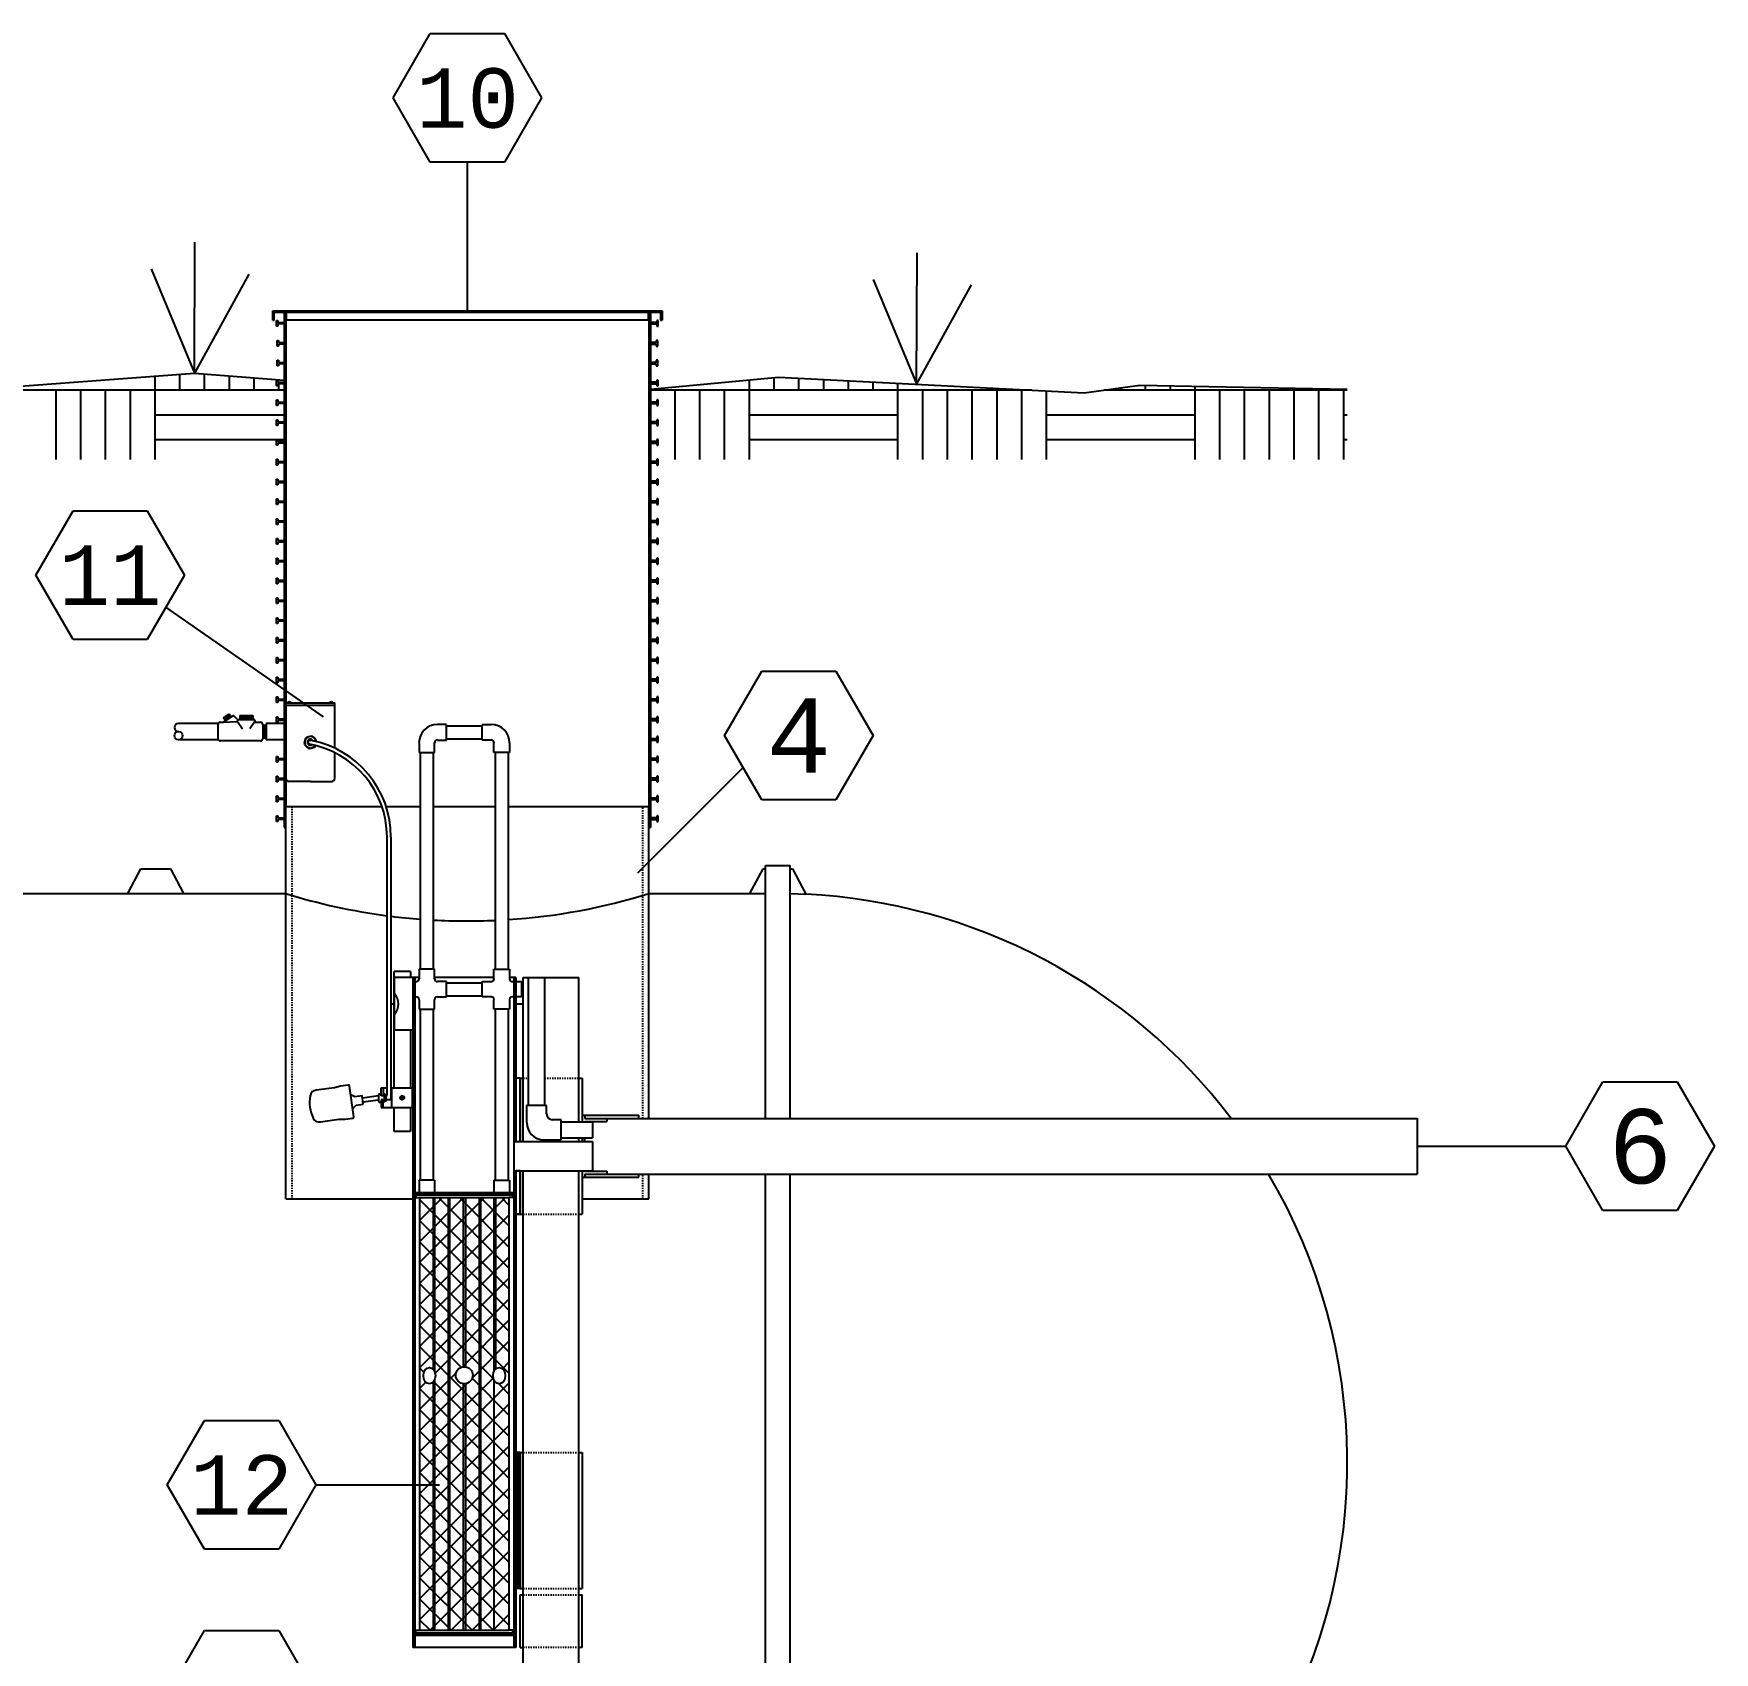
# Model space of a CAD drawing. Extents: x -13 to 356, y -85 to 125.
# Drawn here: x 220.3 to 356, y -6.3 to 124.5 of the extents above; entities that cross this region are included whole.
import ezdxf
from ezdxf.enums import TextEntityAlignment as Align

# ---------------------------------------------------------------- set-up
doc = ezdxf.new("R2010")
doc.units = 0
doc.header["$MEASUREMENT"] = 0
doc.linetypes.add('HIDDEN', pattern=[0.1875, 0.0625, -0.0625, 0.0625])
doc.linetypes.add('SHORT_DASH', pattern=[0.125, 0.03125, -0.0625, 0.03125])
doc.layers.add('2', color=7, linetype='Continuous')
doc.styles.get("Standard").update_dxf_attribs({"font": 'monotxt.shx'})

# ---------------------------------------------------------------- blocks, each defined once
blk = doc.blocks.new('*U31')
at = {"layer": '2', "color": 5, "linetype": 'Continuous'}
blk.add_circle((0, 0), 1, dxfattribs=at)
blk = doc.blocks.new('*U32')
at = {"layer": '2', "color": 5, "linetype": 'Continuous'}
blk.add_circle((0, 0), 1, dxfattribs=at)
blk = doc.blocks.new('*X10')
at = {"layer": '2', "color": 5, "linetype": 'Continuous'}
for p, q in [((-6.58, 27.36), (0.37, 34.31)), ((-6.58, 29.06), (-1.33, 34.31)), ((-6.58, 30.75), (-3.02, 34.31)), ((-6.58, 32.45), (-4.72, 34.31)), ((-6.58, 34.15), (-6.42, 34.31)), ((0.64, 26.93), (-6.58, 34.15)), ((0.64, 28.62), (-5.05, 34.31)), ((0.64, 30.32), (-3.35, 34.31)), ((0.64, 32.02), (-1.65, 34.31)), ((0.64, 33.71), (0.04, 34.31)), ((-6.58, 25.66), (0.64, 32.89)), ((0.64, 25.23), (-6.58, 32.45)), ((-6.58, 23.97), (0.64, 31.19)), ((0.64, 23.53), (-6.58, 30.75)), ((-6.58, 22.27), (0.64, 29.49)), ((0.64, 21.84), (-6.58, 29.06)), ((-6.58, 20.57), (0.64, 27.79)), ((0.64, 20.14), (-6.58, 27.36)), ((-5.33, 20.13), (0.64, 26.1)), ((-0.6, 19.68), (-6.58, 25.66)), ((-3.21, 20.6), (-6.58, 23.97)), ((-3.14, 20.62), (0.64, 24.4)), ((0.64, 15.05), (-6.58, 22.27)), ((-2.31, 19.75), (0.64, 22.7)), ((-6.23, 20.22), (-6.58, 20.57)), ((0.11, 20.48), (0.64, 21.01)), ((-6.58, 17.18), (-3.64, 20.12)), ((-6.58, 13.78), (-0.62, 19.75)), ((-6.58, 18.88), (-6.07, 19.39)), ((-6.58, 12.09), (0.64, 19.31)), ((-6.58, 15.48), (-2.76, 19.3)), ((0.64, 13.35), (-5.46, 19.45)), ((0.64, 16.74), (-2.33, 19.71)), ((0.64, 18.44), (-0.19, 19.27)), ((0.64, 11.65), (-6.58, 18.88)), ((-6.58, 10.39), (0.64, 17.61)), ((0.64, 9.96), (-6.58, 17.18)), ((-6.58, 8.69), (0.64, 15.91)), ((0.64, 8.26), (-6.58, 15.48)), ((-6.58, 7), (0.64, 14.22)), ((0.64, 6.56), (-6.58, 13.78)), ((-6.58, 5.3), (0.64, 12.52)), ((0.64, 4.86), (-6.58, 12.09)), ((-6.58, 3.6), (0.64, 10.82)), ((0.64, 3.17), (-6.58, 10.39)), ((-6.58, 1.9), (0.64, 9.13)), ((0.64, 1.47), (-6.58, 8.69)), ((-6.58, 0.21), (0.64, 7.43)), ((0.64, -0.23), (-6.58, 7)), ((-5.73, -0.64), (0.64, 5.73)), ((-0.64, -0.64), (-6.58, 5.3)), ((-2.34, -0.64), (-6.58, 3.6)), ((-4.04, -0.64), (0.64, 4.04)), ((-4.04, -0.64), (-6.58, 1.9)), ((-2.34, -0.64), (0.64, 2.34)), ((-5.73, -0.64), (-6.58, 0.21)), ((-0.64, -0.64), (0.64, 0.64))]:
    blk.add_line(p, q, dxfattribs=at)

msp = doc.modelspace()

# ---------------------------------------------------------------- linework, layer by layer
at = {"layer": '2', "color": 5, "linetype": 'Continuous'}
for p, q in [((249.3, 119.28), (252.3, 124.47)), ((252.3, 124.47), (258.3, 124.47)), ((258.3, 124.47), (261.3, 119.28)), ((252.3, 114.08), (249.3, 119.28)), ((261.3, 119.28), (258.3, 114.08)), ((258.3, 114.08), (252.3, 114.08)), ((255.3, 102.08), (255.3, 114.08)), ((233.26, 97.04), (233.3, 107.63)), ((291.58, 96.18), (291.63, 106.77)), ((229.75, 105.47), (233.26, 97.04)), ((237.66, 105.05), (233.26, 97.04)), ((288.07, 104.61), (291.58, 96.18)), ((295.98, 104.19), (291.58, 96.18)), ((239.58, 102.08), (271.03, 102.08)), ((239.58, 101.33), (239.58, 102.08)), ((239.69, 101.97), (270.91, 101.97)), ((239.69, 101.33), (239.69, 101.97)), ((240.51, 101.97), (240.51, 60.34)), ((240.64, 101.97), (240.64, 62.02)), ((240.69, 101.33), (240.69, 101.97)), ((269.91, 101.97), (269.91, 101.33)), ((269.96, 101.97), (269.96, 60.34)), ((270.09, 101.97), (270.09, 60.34)), ((270.91, 101.97), (270.91, 101.33)), ((271.03, 102.08), (271.03, 101.33)), ((239.58, 101.33), (239.69, 101.33)), ((239.88, 101.3), (239.99, 101.3)), ((239.88, 100.85), (239.88, 101.3)), ((239.99, 100.85), (239.88, 100.85)), ((239.99, 101.3), (239.99, 101.13)), ((239.99, 101.13), (240.51, 101.13)), ((239.99, 101.02), (239.99, 100.85)), ((240.51, 101.02), (239.99, 101.02)), ((269.91, 101.33), (240.69, 101.33)), ((270.61, 101.13), (270.09, 101.13)), ((270.09, 101.02), (270.61, 101.02)), ((270.61, 101.3), (270.61, 101.13)), ((270.72, 101.3), (270.61, 101.3)), ((270.61, 101.02), (270.61, 100.85)), ((270.61, 100.85), (270.72, 100.85)), ((270.72, 100.85), (270.72, 101.3)), ((270.91, 101.33), (271.03, 101.33)), ((239.94, 99.68), (240.05, 99.68)), ((239.94, 99.22), (239.94, 99.68)), ((240.05, 99.22), (239.94, 99.22)), ((240.05, 99.68), (240.05, 99.51)), ((240.05, 99.51), (240.57, 99.51)), ((240.05, 99.39), (240.05, 99.22)), ((240.57, 99.39), (240.05, 99.39)), ((270.55, 99.51), (270.03, 99.51)), ((270.03, 99.39), (270.55, 99.39)), ((270.67, 99.68), (270.55, 99.68)), ((270.55, 99.68), (270.55, 99.51)), ((270.55, 99.39), (270.55, 99.22)), ((270.55, 99.22), (270.67, 99.22)), ((270.67, 99.22), (270.67, 99.68)), ((239.94, 98.08), (240.05, 98.08)), ((239.94, 97.62), (239.94, 98.08)), ((240.05, 98.08), (240.05, 97.91)), ((240.05, 97.91), (240.57, 97.91)), ((240.05, 97.79), (240.05, 97.62)), ((240.57, 97.79), (240.05, 97.79)), ((270.55, 97.91), (270.03, 97.91)), ((270.03, 97.79), (270.55, 97.79)), ((270.67, 98.08), (270.55, 98.08)), ((270.55, 98.08), (270.55, 97.91)), ((270.55, 97.79), (270.55, 97.62)), ((270.67, 97.62), (270.67, 98.08)), ((217.74, 95.87), (233.26, 97.04)), ((230.08, 95.68), (230.08, 96.8)), ((232.08, 95.68), (232.08, 96.95)), ((233.26, 97.04), (240.51, 96.48)), ((234.08, 95.68), (234.08, 96.98)), ((236.08, 95.68), (236.08, 96.82)), ((238.08, 95.68), (238.08, 96.67)), ((239.88, 96.48), (239.99, 96.48)), ((239.88, 96.02), (239.88, 96.48)), ((240.05, 97.62), (239.94, 97.62)), ((239.99, 96.48), (239.99, 96.31)), ((270.09, 95.75), (280.44, 96.73)), ((270.55, 97.62), (270.67, 97.62)), ((270.61, 96.48), (270.61, 96.31)), ((270.72, 96.48), (270.61, 96.48)), ((270.72, 96.02), (270.72, 96.48)), ((278.08, 95.68), (278.08, 96.5)), ((280.08, 95.68), (280.08, 96.69)), ((280.44, 96.73), (305.12, 95.46)), ((282.08, 95.68), (282.08, 96.64)), ((284.08, 95.68), (284.08, 96.54)), ((286.08, 95.68), (286.08, 96.44)), ((218.08, 95.68), (230.08, 95.68)), ((222.08, 90.06), (222.08, 95.61)), ((224.08, 90.06), (224.08, 95.68)), ((226.08, 90.06), (226.08, 95.68)), ((228.08, 90.06), (228.08, 95.68)), ((230.08, 95.68), (240.51, 95.68)), ((230.08, 90.06), (230.08, 95.68)), ((239.99, 96.02), (239.88, 96.02)), ((239.99, 96.31), (240.51, 96.31)), ((239.99, 96.19), (239.99, 96.02)), ((240.51, 96.19), (239.99, 96.19)), ((240.08, 95.68), (240.08, 96.19)), ((270.61, 96.31), (270.09, 96.31)), ((270.09, 96.19), (270.61, 96.19)), ((270.09, 95.68), (278.08, 95.68)), ((270.61, 96.19), (270.61, 96.02)), ((270.61, 96.02), (270.72, 96.02)), ((272.08, 90.06), (272.08, 95.68)), ((274.08, 90.06), (274.08, 95.68)), ((276.08, 90.06), (276.08, 95.68)), ((278.08, 95.68), (290.08, 95.68)), ((278.08, 90.06), (278.08, 95.68)), ((288.08, 95.68), (288.08, 96.33)), ((290.08, 95.68), (290.08, 96.23)), ((290.08, 95.68), (300.85, 95.68)), ((290.08, 90.06), (290.08, 95.68)), ((292.08, 90.06), (292.08, 95.68)), ((294.08, 90.06), (294.08, 95.68)), ((296.08, 90.06), (296.08, 95.68)), ((298.08, 90.06), (298.08, 95.68)), ((300.08, 90.06), (300.08, 95.68)), ((302.08, 90.06), (302.08, 95.62)), ((305.12, 95.46), (309.62, 96.06)), ((306.75, 95.68), (314.08, 95.68)), ((308.08, 95.68), (308.08, 95.86)), ((309.62, 96.06), (326.37, 95.74)), ((310.08, 95.68), (310.08, 96.06)), ((312.08, 95.68), (312.08, 96.02)), ((314.08, 95.68), (314.08, 95.98)), ((314.08, 95.68), (326.08, 95.68)), ((314.08, 90.06), (314.08, 95.68)), ((316.08, 90.06), (316.08, 95.68)), ((318.08, 90.06), (318.08, 95.68)), ((320.08, 90.06), (320.08, 95.68)), ((322.08, 90.06), (322.08, 95.68)), ((324.08, 90.06), (324.08, 95.68)), ((326.08, 95.68), (326.08, 95.74)), ((326.08, 90.06), (326.08, 95.68)), ((326.08, 95.68), (326.37, 95.68)), ((230.08, 93.68), (240.51, 93.68)), ((239.88, 94.88), (239.99, 94.88)), ((239.88, 94.42), (239.88, 94.88)), ((239.99, 94.42), (239.88, 94.42)), ((239.99, 94.88), (239.99, 94.71)), ((239.99, 94.71), (240.51, 94.71)), ((239.99, 94.59), (239.99, 94.42)), ((240.51, 94.59), (239.99, 94.59)), ((270.61, 94.71), (270.09, 94.71)), ((270.09, 94.59), (270.61, 94.59)), ((270.61, 94.88), (270.61, 94.71)), ((270.72, 94.88), (270.61, 94.88)), ((270.61, 94.59), (270.61, 94.42)), ((270.61, 94.42), (270.72, 94.42)), ((270.72, 94.42), (270.72, 94.88)), ((278.08, 93.68), (290.08, 93.68)), ((302.08, 93.68), (314.08, 93.68)), ((326.08, 93.68), (326.37, 93.68)), ((239.88, 93.28), (239.99, 93.28)), ((239.88, 92.82), (239.88, 93.28)), ((239.99, 92.82), (239.88, 92.82)), ((239.99, 93.28), (239.99, 93.11)), ((239.99, 93.11), (240.51, 93.11)), ((239.99, 92.99), (239.99, 92.82)), ((240.51, 92.99), (239.99, 92.99)), ((270.61, 93.11), (270.09, 93.11)), ((270.09, 92.99), (270.61, 92.99)), ((270.61, 93.28), (270.61, 93.11)), ((270.72, 93.28), (270.61, 93.28)), ((270.61, 92.99), (270.61, 92.82)), ((270.61, 92.82), (270.72, 92.82)), ((270.72, 92.82), (270.72, 93.28)), ((230.08, 91.68), (240.51, 91.68)), ((239.88, 91.68), (239.99, 91.68)), ((239.88, 91.22), (239.88, 91.68)), ((239.99, 91.22), (239.88, 91.22)), ((239.99, 91.68), (239.99, 91.51)), ((239.99, 91.51), (240.51, 91.51)), ((239.99, 91.39), (239.99, 91.22)), ((240.51, 91.39), (239.99, 91.39)), ((270.61, 91.51), (270.09, 91.51)), ((270.09, 91.39), (270.61, 91.39)), ((270.61, 91.68), (270.61, 91.51)), ((270.72, 91.68), (270.61, 91.68)), ((270.61, 91.39), (270.61, 91.22)), ((270.61, 91.22), (270.72, 91.22)), ((270.72, 91.22), (270.72, 91.68)), ((278.08, 91.68), (290.08, 91.68)), ((302.08, 91.68), (314.08, 91.68)), ((326.08, 91.68), (326.37, 91.68)), ((239.88, 90.08), (239.99, 90.08)), ((239.88, 89.62), (239.88, 90.08)), ((239.99, 89.62), (239.88, 89.62)), ((239.99, 90.08), (239.99, 89.91)), ((239.99, 89.91), (240.51, 89.91)), ((239.99, 89.79), (239.99, 89.62)), ((240.51, 89.79), (239.99, 89.79)), ((270.61, 89.91), (270.09, 89.91)), ((270.09, 89.79), (270.61, 89.79)), ((270.61, 90.08), (270.61, 89.91)), ((270.72, 90.08), (270.61, 90.08)), ((270.61, 89.79), (270.61, 89.62)), ((270.61, 89.62), (270.72, 89.62)), ((270.72, 89.62), (270.72, 90.08)), ((239.88, 88.48), (239.99, 88.48)), ((239.88, 88.02), (239.88, 88.48)), ((239.99, 88.48), (239.99, 88.31)), ((239.99, 88.31), (240.51, 88.31)), ((270.61, 88.31), (270.09, 88.31)), ((270.61, 88.48), (270.61, 88.31)), ((270.72, 88.48), (270.61, 88.48)), ((270.72, 88.02), (270.72, 88.48)), ((239.99, 88.02), (239.88, 88.02)), ((239.99, 88.19), (239.99, 88.02)), ((240.51, 88.19), (239.99, 88.19)), ((270.09, 88.19), (270.61, 88.19)), ((270.61, 88.19), (270.61, 88.02)), ((270.61, 88.02), (270.72, 88.02)), ((220.45, 80.72), (223.45, 85.92)), ((223.45, 85.92), (229.45, 85.92)), ((229.45, 85.92), (232.45, 80.72)), ((239.88, 86.88), (239.99, 86.88)), ((239.88, 86.42), (239.88, 86.88)), ((239.99, 86.42), (239.88, 86.42)), ((239.99, 86.88), (239.99, 86.71)), ((239.99, 86.71), (240.51, 86.71)), ((239.99, 86.59), (239.99, 86.42)), ((240.51, 86.59), (239.99, 86.59)), ((270.61, 86.71), (270.09, 86.71)), ((270.09, 86.59), (270.61, 86.59)), ((270.61, 86.88), (270.61, 86.71)), ((270.72, 86.88), (270.61, 86.88)), ((270.61, 86.59), (270.61, 86.42)), ((270.61, 86.42), (270.72, 86.42)), ((270.72, 86.42), (270.72, 86.88)), ((239.88, 85.28), (239.99, 85.28)), ((239.88, 84.82), (239.88, 85.28)), ((239.99, 84.82), (239.88, 84.82)), ((239.99, 85.28), (239.99, 85.11)), ((239.99, 85.11), (240.51, 85.11)), ((239.99, 84.99), (239.99, 84.82)), ((240.51, 84.99), (239.99, 84.99)), ((270.61, 85.11), (270.09, 85.11)), ((270.09, 84.99), (270.61, 84.99)), ((270.61, 85.28), (270.61, 85.11)), ((270.72, 85.28), (270.61, 85.28)), ((270.61, 84.99), (270.61, 84.82)), ((270.61, 84.82), (270.72, 84.82)), ((270.72, 84.82), (270.72, 85.28)), ((239.88, 83.68), (239.99, 83.68)), ((239.88, 83.22), (239.88, 83.68)), ((239.99, 83.22), (239.88, 83.22)), ((239.99, 83.68), (239.99, 83.51)), ((239.99, 83.51), (240.51, 83.51)), ((239.99, 83.39), (239.99, 83.22)), ((240.51, 83.39), (239.99, 83.39)), ((270.61, 83.51), (270.09, 83.51)), ((270.09, 83.39), (270.61, 83.39)), ((270.61, 83.68), (270.61, 83.51)), ((270.72, 83.68), (270.61, 83.68)), ((270.61, 83.39), (270.61, 83.22)), ((270.61, 83.22), (270.72, 83.22)), ((270.72, 83.22), (270.72, 83.68)), ((239.88, 82.08), (239.99, 82.08)), ((239.88, 81.62), (239.88, 82.08)), ((239.99, 81.62), (239.88, 81.62)), ((239.99, 82.08), (239.99, 81.91)), ((239.99, 81.91), (240.51, 81.91)), ((239.99, 81.79), (239.99, 81.62)), ((240.51, 81.79), (239.99, 81.79)), ((270.61, 81.91), (270.09, 81.91)), ((270.09, 81.79), (270.61, 81.79)), ((270.61, 82.08), (270.61, 81.91)), ((270.72, 82.08), (270.61, 82.08)), ((270.61, 81.79), (270.61, 81.62)), ((270.61, 81.62), (270.72, 81.62)), ((270.72, 81.62), (270.72, 82.08)), ((223.45, 75.53), (220.45, 80.72)), ((232.45, 80.72), (229.45, 75.53)), ((239.88, 80.02), (239.88, 80.48)), ((239.88, 80.48), (239.99, 80.48)), ((239.99, 80.48), (239.99, 80.31)), ((239.99, 80.31), (240.51, 80.31)), ((240.51, 80.19), (239.99, 80.19)), ((239.99, 80.19), (239.99, 80.02)), ((270.61, 80.31), (270.09, 80.31)), ((270.09, 80.19), (270.61, 80.19)), ((270.61, 80.48), (270.61, 80.31)), ((270.72, 80.48), (270.61, 80.48)), ((270.61, 80.19), (270.61, 80.02)), ((270.72, 80.02), (270.72, 80.48)), ((239.99, 80.02), (239.88, 80.02)), ((239.88, 78.88), (239.99, 78.88)), ((239.88, 78.42), (239.88, 78.88)), ((239.99, 78.88), (239.99, 78.71)), ((270.61, 80.02), (270.72, 80.02)), ((270.61, 78.88), (270.61, 78.71)), ((270.72, 78.88), (270.61, 78.88)), ((270.72, 78.42), (270.72, 78.88)), ((243.68, 69.27), (230.95, 78.13)), ((239.99, 78.42), (239.88, 78.42)), ((239.99, 78.71), (240.51, 78.71)), ((239.99, 78.59), (239.99, 78.42)), ((240.51, 78.59), (239.99, 78.59)), ((270.61, 78.71), (270.09, 78.71)), ((270.09, 78.59), (270.61, 78.59)), ((270.61, 78.59), (270.61, 78.42)), ((270.61, 78.42), (270.72, 78.42)), ((239.88, 76.82), (239.88, 77.28)), ((239.88, 77.28), (239.99, 77.28)), ((239.99, 76.82), (239.88, 76.82)), ((239.99, 77.28), (239.99, 77.11)), ((239.99, 77.11), (240.51, 77.11)), ((240.51, 76.99), (239.99, 76.99)), ((239.99, 76.99), (239.99, 76.82)), ((270.61, 77.11), (270.09, 77.11)), ((270.09, 76.99), (270.61, 76.99)), ((270.61, 77.28), (270.61, 77.11)), ((270.72, 77.28), (270.61, 77.28)), ((270.61, 76.99), (270.61, 76.82)), ((270.61, 76.82), (270.72, 76.82)), ((270.72, 76.82), (270.72, 77.28)), ((229.45, 75.53), (223.45, 75.53)), ((239.88, 75.68), (239.99, 75.68)), ((239.88, 75.22), (239.88, 75.68)), ((239.99, 75.22), (239.88, 75.22)), ((239.99, 75.68), (239.99, 75.51)), ((239.99, 75.51), (240.51, 75.51)), ((239.99, 75.39), (239.99, 75.22)), ((240.51, 75.39), (239.99, 75.39)), ((270.61, 75.51), (270.09, 75.51)), ((270.09, 75.39), (270.61, 75.39)), ((270.61, 75.68), (270.61, 75.51)), ((270.72, 75.68), (270.61, 75.68)), ((270.61, 75.39), (270.61, 75.22)), ((270.61, 75.22), (270.72, 75.22)), ((270.72, 75.22), (270.72, 75.68)), ((239.88, 74.08), (239.99, 74.08)), ((239.88, 73.62), (239.88, 74.08)), ((239.99, 73.62), (239.88, 73.62)), ((239.99, 74.08), (239.99, 73.91)), ((239.99, 73.91), (240.51, 73.91)), ((239.99, 73.79), (239.99, 73.62)), ((240.51, 73.79), (239.99, 73.79)), ((270.61, 73.91), (270.09, 73.91)), ((270.09, 73.79), (270.61, 73.79)), ((270.61, 74.08), (270.61, 73.91)), ((270.72, 74.08), (270.61, 74.08)), ((270.61, 73.79), (270.61, 73.62)), ((270.61, 73.62), (270.72, 73.62)), ((270.72, 73.62), (270.72, 74.08)), ((239.88, 72.48), (239.99, 72.48)), ((239.88, 72.02), (239.88, 72.48)), ((239.99, 72.02), (239.88, 72.02)), ((239.99, 72.48), (239.99, 72.31)), ((239.99, 72.31), (240.51, 72.31)), ((239.99, 72.19), (239.99, 72.02)), ((240.51, 72.19), (239.99, 72.19)), ((270.61, 72.31), (270.09, 72.31)), ((270.09, 72.19), (270.61, 72.19)), ((270.61, 72.48), (270.61, 72.31)), ((270.72, 72.48), (270.61, 72.48)), ((270.61, 72.19), (270.61, 72.02)), ((270.61, 72.02), (270.72, 72.02)), ((270.72, 72.02), (270.72, 72.48)), ((276.07, 67.76), (279.07, 72.96)), ((279.07, 72.96), (285.07, 72.96)), ((285.07, 72.96), (288.07, 67.76)), ((239.88, 70.88), (239.99, 70.88)), ((239.88, 70.42), (239.88, 70.88)), ((239.99, 70.88), (239.99, 70.71)), ((239.99, 70.71), (240.51, 70.71)), ((239.99, 70.59), (239.99, 70.42)), ((240.51, 70.59), (239.99, 70.59)), ((270.61, 70.71), (270.09, 70.71)), ((270.09, 70.59), (270.61, 70.59)), ((270.61, 70.88), (270.61, 70.71)), ((270.72, 70.88), (270.61, 70.88)), ((270.61, 70.59), (270.61, 70.42)), ((270.72, 70.42), (270.72, 70.88)), ((235.57, 68.83), (236.35, 69.36)), ((235.61, 69.18), (236.06, 69.48)), ((236.06, 69.48), (235.65, 69.13)), ((236.09, 69.43), (235.68, 69.07)), ((236.13, 69.37), (235.72, 69.02)), ((236.17, 69.32), (235.75, 68.97)), ((236.21, 69.26), (236.06, 69.48)), ((236.45, 69.36), (236.35, 69.36)), ((236.77, 69.04), (236.45, 69.36)), ((236.92, 69.37), (236.92, 69.07)), ((236.92, 69.37), (237.96, 69.29)), ((236.92, 69.37), (237.96, 69.37)), ((236.92, 69.29), (237.96, 69.21)), ((237.96, 69.37), (237.96, 69.07)), ((239.99, 70.42), (239.88, 70.42)), ((239.88, 69.28), (239.99, 69.28)), ((239.88, 68.82), (239.88, 69.28)), ((239.99, 69.28), (239.99, 69.11)), ((240.64, 70.4), (244.6, 70.4)), ((240.64, 70.22), (244.6, 70.22)), ((244.6, 66.75), (244.6, 70.4)), ((270.61, 70.42), (270.72, 70.42)), ((270.61, 69.28), (270.61, 69.11)), ((270.72, 69.28), (270.61, 69.28)), ((270.72, 68.82), (270.72, 69.28)), ((235.19, 68.74), (231.97, 68.74)), ((235.17, 67.5), (235.17, 68.66)), ((235.34, 68.83), (235.57, 68.83)), ((235.57, 68.83), (236.74, 68.91)), ((235.76, 68.96), (235.61, 69.18)), ((236.74, 68.91), (236.74, 68.97)), ((236.74, 68.91), (237.15, 68.31)), ((236.84, 69.07), (238.04, 69.07)), ((236.92, 69.21), (237.96, 69.13)), ((236.92, 69.13), (237.84, 69.07)), ((238.13, 68.91), (237.73, 68.31)), ((238.13, 68.97), (238.13, 68.92)), ((238.22, 68.83), (238.6, 68.83)), ((238.77, 68.66), (238.77, 67.5)), ((238.77, 68.59), (239.04, 68.59)), ((238.84, 68.59), (238.77, 67.73)), ((238.92, 68.59), (238.84, 67.57)), ((239, 68.59), (238.92, 67.57)), ((239.04, 68.02), (239, 67.57)), ((240.64, 68.74), (239.04, 68.74)), ((239.04, 68.74), (239.04, 67.42)), ((239.99, 68.82), (239.88, 68.82)), ((239.99, 69.11), (240.51, 69.11)), ((239.99, 68.99), (239.99, 68.82)), ((240.51, 68.99), (239.99, 68.99)), ((253.61, 68.65), (252.88, 68.65)), ((253.61, 67.4), (253.61, 68.63)), ((253.61, 68.54), (256.49, 68.54)), ((256.49, 68.65), (257.22, 68.65)), ((256.49, 67.4), (256.49, 68.63)), ((270.61, 69.11), (270.09, 69.11)), ((270.09, 68.99), (270.61, 68.99)), ((270.61, 68.99), (270.61, 68.82)), ((270.61, 68.82), (270.72, 68.82)), ((235.19, 67.42), (231.97, 67.42)), ((238.6, 67.33), (235.34, 67.33)), ((238.77, 67.57), (239.04, 67.57)), ((240.64, 67.42), (239.04, 67.42)), ((242.22, 67.54), (242.11, 67.14)), ((242.11, 67.14), (242.14, 67.03)), ((242.14, 67.03), (242.44, 66.74)), ((242.3, 67.61), (242.22, 67.54)), ((242.7, 67.72), (242.3, 67.61)), ((242.44, 66.74), (242.54, 66.71)), ((242.54, 66.71), (242.94, 66.82)), ((242.56, 67.41), (242.69, 67.37)), ((242.8, 67.69), (242.7, 67.72)), ((243.1, 67.4), (242.8, 67.69)), ((242.94, 66.82), (243.07, 66.95)), ((243.12, 67.3), (243.1, 67.4)), ((243.12, 67.28), (243.12, 67.3)), ((251.4, 67.17), (251.4, 66.4)), ((252.65, 66.4), (252.65, 67.17)), ((252.88, 67.4), (253.61, 67.4)), ((253.61, 67.49), (256.49, 67.49)), ((257.22, 67.4), (256.49, 67.4)), ((257.45, 66.4), (257.45, 67.17)), ((258.7, 67.17), (258.7, 66.4)), ((270.61, 67.51), (270.09, 67.51)), ((270.09, 67.39), (270.61, 67.39)), ((270.61, 67.68), (270.61, 67.51)), ((270.72, 67.68), (270.61, 67.68)), ((270.61, 67.39), (270.61, 67.22)), ((270.61, 67.22), (270.72, 67.22)), ((270.72, 67.22), (270.72, 67.68)), ((279.07, 62.57), (276.07, 67.76)), ((288.07, 67.76), (285.07, 62.57)), ((239.88, 66.08), (239.99, 66.08)), ((239.88, 65.62), (239.88, 66.08)), ((239.99, 65.62), (239.88, 65.62)), ((239.99, 66.08), (239.99, 65.91)), ((239.99, 65.91), (240.51, 65.91)), ((239.99, 65.79), (239.99, 65.62)), ((240.51, 65.79), (239.99, 65.79)), ((244.6, 64.3), (244.6, 66.38)), ((251.4, 66.4), (252.65, 66.4)), ((251.5, 66.4), (251.5, 48.9)), ((252.55, 66.4), (252.55, 48.9)), ((258.7, 66.4), (257.45, 66.4)), ((257.55, 66.4), (257.55, 48.9)), ((258.6, 66.4), (258.6, 48.9)), ((269.08, 56.68), (277.57, 65.17)), ((270.61, 65.91), (270.09, 65.91)), ((270.09, 65.79), (270.61, 65.79)), ((270.72, 66.08), (270.61, 66.08)), ((270.61, 66.08), (270.61, 65.91)), ((270.61, 65.79), (270.61, 65.62)), ((270.61, 65.62), (270.72, 65.62)), ((270.72, 65.62), (270.72, 66.08)), ((239.88, 64.48), (239.99, 64.48)), ((239.88, 64.02), (239.88, 64.48)), ((239.99, 64.02), (239.88, 64.02)), ((239.99, 64.48), (239.99, 64.31)), ((239.99, 64.31), (240.51, 64.31)), ((239.99, 64.19), (239.99, 64.02)), ((240.51, 64.19), (239.99, 64.19)), ((242.62, 64.06), (240.89, 64.06)), ((242.62, 64.06), (244.35, 64.06)), ((270.61, 64.31), (270.09, 64.31)), ((270.09, 64.19), (270.61, 64.19)), ((270.61, 64.48), (270.61, 64.31)), ((270.72, 64.48), (270.61, 64.48)), ((270.61, 64.19), (270.61, 64.02)), ((270.61, 64.02), (270.72, 64.02)), ((270.72, 64.02), (270.72, 64.48)), ((239.88, 62.88), (239.99, 62.88)), ((239.88, 62.42), (239.88, 62.88)), ((239.99, 62.88), (239.99, 62.71)), ((239.99, 62.71), (240.51, 62.71)), ((239.99, 62.59), (239.99, 62.42)), ((240.51, 62.59), (239.99, 62.59)), ((270.61, 62.71), (270.09, 62.71)), ((270.09, 62.59), (270.61, 62.59)), ((270.61, 62.88), (270.61, 62.71)), ((270.72, 62.88), (270.61, 62.88)), ((270.61, 62.59), (270.61, 62.42)), ((270.72, 62.42), (270.72, 62.88)), ((285.07, 62.57), (279.07, 62.57)), ((239.99, 62.42), (239.88, 62.42)), ((239.88, 61.28), (239.99, 61.28)), ((239.88, 60.82), (239.88, 61.28)), ((239.99, 61.28), (239.99, 61.11)), ((239.99, 61.11), (240.51, 61.11)), ((240.64, 62.02), (248.4, 62.02)), ((240.64, 30.33), (240.64, 62.02)), ((248.75, 62.02), (251.5, 62.02)), ((252.55, 62.02), (257.55, 62.02)), ((258.6, 62.02), (269.96, 62.02)), ((269.96, 36.83), (269.96, 62.02)), ((270.61, 61.11), (270.09, 61.11)), ((270.61, 62.42), (270.72, 62.42)), ((270.61, 61.28), (270.61, 61.11)), ((270.72, 61.28), (270.61, 61.28)), ((270.72, 60.82), (270.72, 61.28)), ((239.99, 60.82), (239.88, 60.82)), ((239.99, 60.99), (239.99, 60.82)), ((240.51, 60.99), (239.99, 60.99)), ((240.51, 60.34), (240.64, 60.34)), ((269.96, 60.34), (270.09, 60.34)), ((270.09, 60.99), (270.61, 60.99)), ((270.61, 60.99), (270.61, 60.82)), ((270.61, 60.82), (270.72, 60.82)), ((248.81, 38.67), (248.81, 59.56)), ((249.14, 38.34), (249.14, 59.56)), ((279.38, 36.83), (279.38, 57.25)), ((279.38, 57.25), (281.36, 57.25)), ((281.36, 36.83), (281.36, 57.25)), ((227.87, 55), (228.93, 57)), ((228.93, 57), (231.31, 57)), ((231.31, 57), (232.37, 55)), ((278.12, 55), (279.18, 57)), ((279.18, 57), (279.38, 57)), ((281.36, 57), (281.56, 57)), ((281.56, 57), (282.65, 54.95)), ((214.36, 55), (240.64, 55)), ((269.96, 55), (279.38, 55)), ((281.36, 55), (282.65, 54.95)), ((251.4, 48.9), (251.4, 48.12)), ((252.65, 48.9), (251.4, 48.9)), ((252.65, 48.12), (252.65, 48.9)), ((257.45, 48.9), (258.7, 48.9)), ((257.45, 48.12), (257.45, 48.9)), ((258.7, 48.9), (258.7, 48.12)), ((249.38, 39.29), (249.38, 48.69)), ((250.7, 48.69), (249.38, 48.69)), ((250.89, 48.21), (249.39, 48.21)), ((249.39, 48.21), (249.39, 43.96)), ((250.7, 48.69), (250.7, 48.21)), ((250.89, 48.21), (250.89, -5.92)), ((250.89, 48.21), (250.89, 43.96)), ((251.4, 48.21), (250.89, 48.21)), ((251.06, 48.21), (251.06, -5.92)), ((251.16, 47.89), (251.06, 47.89)), ((257.45, 48.21), (252.65, 48.21)), ((253.61, 47.89), (252.88, 47.89)), ((253.61, 46.65), (253.61, 47.89)), ((253.61, 47.79), (256.49, 47.79)), ((256.49, 47.89), (257.22, 47.89)), ((256.49, 46.65), (256.49, 47.89)), ((259.21, 48.21), (258.7, 48.21)), ((258.94, 47.89), (259.04, 47.89)), ((259.04, 48.21), (259.04, -5.92)), ((259.21, 48.21), (259.21, 40.08)), ((259.21, 47.89), (259.66, 47.89)), ((259.66, 47.89), (259.66, 46.65)), ((259.81, 34.97), (259.81, 48.21)), ((259.81, 48.21), (264.31, 48.21)), ((260.23, 37.88), (260.23, 48.21)), ((261.55, 37.88), (261.55, 48.21)), ((264.31, 36.56), (264.31, 48.21)), ((251.06, 46.65), (251.16, 46.65)), ((251.4, 46.42), (251.4, 45.65)), ((252.65, 45.65), (252.65, 46.42)), ((252.88, 46.65), (253.61, 46.65)), ((253.61, 46.74), (256.49, 46.74)), ((257.22, 46.65), (256.49, 46.65)), ((257.45, 45.65), (257.45, 46.42)), ((258.7, 46.42), (258.7, 45.65)), ((259.04, 46.65), (258.94, 46.65)), ((259.66, 46.65), (259.21, 46.65)), ((249.14, 46.08), (249.38, 46.08)), ((251.4, 45.65), (252.65, 45.65)), ((251.5, 45.65), (251.5, 31.84)), ((252.55, 45.65), (252.55, 31.84)), ((258.7, 45.65), (257.45, 45.65)), ((257.55, 45.65), (257.55, 31.84)), ((258.6, 45.65), (258.6, 31.84)), ((259.21, 46.08), (259.81, 46.08)), ((250.89, 43.96), (249.39, 43.96)), ((250.7, 43.96), (250.7, 39.29)), ((245.04, 39.44), (244.56, 39.3)), ((245.67, 39.52), (245.04, 39.44)), ((246.13, 36.97), (245.79, 39.44)), ((259.56, 40.08), (259.21, 40.08)), ((259.21, 40.08), (259.21, 34.97)), ((259.56, 40.08), (259.21, 40.08)), ((259.21, 40.08), (259.21, 34.97)), ((259.56, 40.08), (259.81, 40.08)), ((259.56, 40.08), (259.56, 34.97)), ((259.56, 34.97), (259.56, 40.08)), ((264.31, 40.08), (264.56, 40.08)), ((264.56, 40.08), (264.56, 36.56)), ((344.02, 34.58), (347.02, 39.78)), ((347.02, 39.78), (353.02, 39.78)), ((353.02, 39.78), (356.02, 34.58)), ((244.56, 39.3), (243.09, 39.1)), ((245.88, 38.77), (246.21, 38.59)), ((246.21, 38.59), (246.79, 38.67)), ((246.89, 37.98), (246.79, 38.67)), ((246.82, 38.48), (248.13, 38.67)), ((246.86, 38.16), (248.13, 38.34)), ((248.13, 38.75), (248.13, 38.2)), ((248.34, 38.8), (248.18, 38.8)), ((248.18, 38.15), (248.34, 38.15)), ((248.34, 38.66), (248.34, 39.29)), ((248.34, 39.29), (248.5, 39.29)), ((248.5, 38.66), (248.34, 38.66)), ((248.34, 38.34), (248.34, 37.72)), ((248.5, 38.34), (248.34, 38.34)), ((248.5, 39.29), (248.5, 38.66)), ((248.5, 39.29), (248.81, 39.29)), ((248.5, 38.79), (248.57, 38.79)), ((248.5, 37.72), (248.5, 38.34)), ((248.5, 38.17), (248.57, 38.17)), ((248.72, 38.72), (248.57, 38.79)), ((248.57, 38.79), (248.57, 38.17)), ((248.72, 38.23), (248.57, 38.17)), ((248.72, 38.72), (248.72, 38.23)), ((248.72, 38.67), (248.81, 38.67)), ((249.14, 38.34), (248.72, 38.34)), ((249.14, 39.29), (250.88, 39.29)), ((249.19, 37.72), (249.19, 39.29)), ((250.02, 38.52), (249.94, 38.52)), ((249.94, 38.49), (250.02, 38.49)), ((250.02, 38.6), (250.02, 38.52)), ((250.02, 38.49), (250.02, 38.41)), ((250.05, 38.52), (250.05, 38.6)), ((250.13, 38.52), (250.05, 38.52)), ((250.05, 38.41), (250.05, 38.49)), ((250.05, 38.49), (250.13, 38.49)), ((250.88, 37.72), (250.88, 39.29)), ((243.44, 36.55), (244.91, 36.76)), ((244.91, 36.76), (245.42, 36.76)), ((245.42, 36.76), (246.05, 36.85)), ((246.04, 37.63), (246.31, 37.9)), ((246.31, 37.9), (246.89, 37.98)), ((248.34, 37.72), (248.5, 37.72)), ((248.5, 37.72), (250.88, 37.72)), ((249.38, 35.78), (249.38, 37.72)), ((250.7, 37.72), (250.7, 35.78)), ((261.7, 37.88), (260.08, 37.88)), ((260.08, 37.88), (260.08, 36.49)), ((261.7, 37.2), (261.7, 37.88)), ((262.87, 36.72), (262.18, 36.72)), ((262.87, 35.1), (262.87, 36.72)), ((264.56, 37.08), (269.16, 37.08)), ((264.8, 37.08), (264.8, 36.83)), ((264.8, 36.83), (269.16, 36.83)), ((266.56, 36.83), (266.56, 36.59)), ((269.16, 36.83), (269.16, 37.08)), ((269.16, 36.83), (332.02, 36.83)), ((332.02, 36.84), (332.02, 32.32)), ((250.7, 35.78), (249.38, 35.78)), ((262.87, 36.56), (265.4, 36.56)), ((264.8, 36.59), (266.56, 36.59)), ((265.4, 36.56), (265.4, 35.25)), ((259.04, 34.97), (265.4, 34.97)), ((259.21, 34.97), (259.56, 34.97)), ((261.48, 35.1), (262.87, 35.1)), ((262.87, 35.25), (265.4, 35.25)), ((264.31, 34.97), (264.31, 35.25)), ((264.56, 35.25), (264.56, 34.97)), ((264.8, 34.97), (264.8, 35.25)), ((265.4, 34.97), (265.4, 32.6)), ((332.02, 34.58), (344.02, 34.58)), ((347.02, 29.38), (344.02, 34.58)), ((356.02, 34.58), (353.02, 29.38)), ((259.04, 32.6), (265.4, 32.6)), ((259.21, 32.6), (259.21, 29.08)), ((259.56, 32.6), (259.21, 32.6)), ((259.21, 32.6), (259.21, 29.08)), ((259.56, 32.6), (259.56, 29.08)), ((259.56, 29.08), (259.56, 32.6)), ((259.81, -15.89), (259.81, 32.6)), ((264.31, -15.89), (264.31, 32.6)), ((264.56, 32.6), (264.56, 29.08)), ((264.8, 32.57), (264.8, 32.6)), ((252.65, 31.84), (251.4, 31.84)), ((251.4, 31.84), (251.4, 30.84)), ((252.65, 31.84), (252.65, 30.84)), ((257.45, 31.84), (257.45, 30.84)), ((257.45, 31.84), (258.7, 31.84)), ((258.7, 31.84), (258.7, 30.84)), ((264.56, 32.08), (269.16, 32.08)), ((264.8, 32.57), (266.56, 32.57)), ((264.8, 32.33), (269.16, 32.33)), ((264.8, 32.33), (264.8, 32.08)), ((266.56, 32.57), (266.56, 32.33)), ((269.16, 32.33), (332.02, 32.33)), ((269.16, 32.08), (269.16, 32.33)), ((269.96, 30.33), (269.96, 32.33)), ((279.38, -14.56), (279.38, 32.33)), ((281.36, -14.56), (281.36, 32.33)), ((240.64, 30.33), (250.89, 30.33)), ((251.06, 30.76), (259.04, 30.76)), ((251.06, 30.66), (259.04, 30.66)), ((251.14, 30.84), (251.14, 30.76)), ((251.14, 30.84), (258.96, 30.84)), ((251.14, 30.66), (251.14, 30.44)), ((251.14, 30.44), (251.44, 30.44)), ((251.44, 30.44), (251.44, -4.52)), ((251.44, 30.44), (258.66, 30.44)), ((252.53, 30.44), (252.53, 16.56)), ((252.65, 30.44), (252.65, 16.38)), ((253.74, 30.44), (253.74, -4.52)), ((253.86, 30.44), (253.86, -4.52)), ((254.95, 30.44), (254.95, 16.76)), ((255.15, 30.44), (255.15, 16.76)), ((256.24, 30.44), (256.24, -4.52)), ((256.36, 30.44), (256.36, -4.52)), ((257.45, 30.44), (257.45, 16.38)), ((257.57, 30.44), (257.57, 16.56)), ((258.66, 30.44), (258.66, -4.52)), ((258.96, 30.44), (258.66, 30.44)), ((258.96, 30.84), (258.96, 30.76)), ((258.96, 30.66), (258.96, 30.44)), ((264.56, 30.33), (269.96, 30.33)), ((259.21, 29.08), (259.21, 9.84)), ((259.56, 29.08), (259.21, 29.08)), ((259.21, 29.08), (259.56, 29.08)), ((259.56, 29.08), (259.81, 29.08)), ((264.31, 29.08), (264.56, 29.08)), ((353.02, 29.38), (347.02, 29.38)), ((252.53, 15.53), (252.53, -4.52)), ((252.65, 15.72), (252.65, -4.52)), ((254.95, 15.4), (254.95, -4.52)), ((255.15, 15.4), (255.15, -4.52)), ((257.45, 15.72), (257.45, -4.52)), ((257.57, 15.54), (257.57, 15.53)), ((231.06, 7.22), (234.06, 12.41)), ((234.06, 12.41), (240.06, 12.41)), ((240.06, 12.41), (243.06, 7.22)), ((259.21, 9.84), (259.21, -1.16)), ((259.56, 9.84), (259.21, 9.84)), ((259.21, 9.77), (259.29, 9.84)), ((259.21, 9.68), (259.38, 9.84)), ((259.21, 9.59), (259.46, 9.84)), ((259.21, 9.5), (259.55, 9.84)), ((259.56, 9.46), (259.21, 9.82)), ((259.21, 9.41), (259.56, 9.77)), ((259.56, 9.38), (259.21, 9.73)), ((259.21, 9.32), (259.56, 9.68)), ((259.56, 9.29), (259.21, 9.64)), ((259.21, 9.24), (259.56, 9.59)), ((259.56, 9.2), (259.21, 9.55)), ((259.56, 9.55), (259.27, 9.84)), ((259.56, 9.64), (259.36, 9.84)), ((259.56, 9.73), (259.45, 9.84)), ((259.56, 9.82), (259.54, 9.84)), ((259.56, 9.84), (259.56, -1.16)), ((259.56, 9.84), (259.81, 9.84)), ((264.31, 9.84), (264.56, 9.84)), ((264.56, 9.84), (264.56, -1.16)), ((259.21, 9.15), (259.56, 9.5)), ((259.56, 9.11), (259.21, 9.46)), ((259.21, 9.06), (259.56, 9.41)), ((259.56, 9.02), (259.21, 9.37)), ((259.21, 8.97), (259.56, 9.32)), ((259.56, 8.93), (259.21, 9.29)), ((259.21, 8.88), (259.56, 9.24)), ((259.56, 8.84), (259.21, 9.2)), ((259.21, 8.79), (259.56, 9.15)), ((259.56, 8.76), (259.21, 9.11)), ((259.21, 8.71), (259.56, 9.06)), ((259.56, 8.67), (259.21, 9.02)), ((259.21, 8.62), (259.56, 8.97)), ((259.56, 8.58), (259.21, 8.93)), ((259.21, 8.53), (259.56, 8.88)), ((259.56, 8.49), (259.21, 8.84)), ((259.21, 8.44), (259.56, 8.79)), ((259.56, 8.4), (259.21, 8.76)), ((259.21, 8.35), (259.56, 8.71)), ((259.56, 8.31), (259.21, 8.67)), ((259.21, 8.26), (259.56, 8.62)), ((259.56, 8.23), (259.21, 8.58)), ((259.21, 8.18), (259.56, 8.53)), ((259.56, 8.14), (259.21, 8.49)), ((259.21, 8.09), (259.56, 8.44)), ((259.56, 8.05), (259.21, 8.4)), ((259.21, 8), (259.56, 8.35)), ((259.56, 7.96), (259.21, 8.31)), ((259.21, 7.91), (259.56, 8.26)), ((259.56, 7.87), (259.21, 8.23)), ((259.21, 7.82), (259.56, 8.17)), ((234.06, 2.02), (231.06, 7.22)), ((243.06, 7.22), (240.06, 2.02)), ((243.06, 7.22), (253.04, 7.22)), ((259.56, 7.78), (259.21, 8.14)), ((259.21, 7.73), (259.56, 8.09)), ((259.56, 7.7), (259.21, 8.05)), ((259.21, 7.64), (259.56, 8)), ((259.56, 7.61), (259.21, 7.96)), ((259.21, 7.56), (259.56, 7.91)), ((259.56, 7.52), (259.21, 7.87)), ((259.21, 7.47), (259.56, 7.82)), ((259.56, 7.43), (259.21, 7.78)), ((259.21, 7.38), (259.56, 7.73)), ((259.56, 7.34), (259.21, 7.7)), ((259.21, 7.29), (259.56, 7.64)), ((259.56, 7.25), (259.21, 7.61)), ((259.21, 7.2), (259.56, 7.56)), ((259.56, 7.17), (259.21, 7.52)), ((259.21, 7.11), (259.56, 7.47)), ((259.56, 7.08), (259.21, 7.43)), ((259.21, 7.03), (259.56, 7.38)), ((259.56, 6.99), (259.21, 7.34)), ((259.21, 6.94), (259.56, 7.29)), ((259.56, 6.9), (259.21, 7.25)), ((259.21, 6.85), (259.56, 7.2)), ((259.56, 6.81), (259.21, 7.17)), ((259.21, 6.76), (259.56, 7.11)), ((259.56, 6.72), (259.21, 7.08)), ((259.21, 6.67), (259.56, 7.03)), ((259.56, 6.64), (259.21, 6.99)), ((259.21, 6.58), (259.56, 6.94)), ((259.56, 6.55), (259.21, 6.9)), ((259.21, 6.5), (259.56, 6.85)), ((259.56, 6.46), (259.21, 6.81)), ((259.21, 6.41), (259.56, 6.76)), ((259.56, 6.37), (259.21, 6.72)), ((259.21, 6.32), (259.56, 6.67)), ((259.56, 6.28), (259.21, 6.63)), ((259.21, 6.23), (259.56, 6.58)), ((259.56, 6.19), (259.21, 6.55)), ((259.21, 6.14), (259.56, 6.5)), ((259.56, 6.1), (259.21, 6.46)), ((259.21, 6.05), (259.56, 6.41)), ((259.56, 6.02), (259.21, 6.37)), ((259.21, 5.97), (259.56, 6.32)), ((259.56, 5.93), (259.21, 6.28)), ((259.21, 5.88), (259.56, 6.23)), ((259.56, 5.84), (259.21, 6.19)), ((259.21, 5.79), (259.56, 6.14)), ((259.56, 5.75), (259.21, 6.1)), ((259.21, 5.7), (259.56, 6.05)), ((259.56, 5.66), (259.21, 6.02)), ((259.21, 5.61), (259.56, 5.97)), ((259.56, 5.57), (259.21, 5.93)), ((259.21, 5.52), (259.56, 5.88)), ((259.56, 5.49), (259.21, 5.84)), ((259.21, 5.44), (259.56, 5.79)), ((259.56, 5.4), (259.21, 5.75)), ((259.21, 5.35), (259.56, 5.7)), ((259.56, 5.31), (259.21, 5.66)), ((259.21, 5.26), (259.56, 5.61)), ((259.56, 5.22), (259.21, 5.57)), ((259.21, 5.17), (259.56, 5.52)), ((259.56, 5.13), (259.21, 5.49)), ((259.21, 5.08), (259.56, 5.43)), ((259.56, 5.04), (259.21, 5.4)), ((259.21, 4.99), (259.56, 5.35)), ((259.56, 4.96), (259.21, 5.31)), ((259.21, 4.9), (259.56, 5.26)), ((259.56, 4.87), (259.21, 5.22)), ((259.21, 4.82), (259.56, 5.17)), ((259.56, 4.78), (259.21, 5.13)), ((259.21, 4.73), (259.56, 5.08)), ((259.56, 4.69), (259.21, 5.04)), ((259.21, 4.64), (259.56, 4.99)), ((259.56, 4.6), (259.21, 4.96)), ((259.21, 4.55), (259.56, 4.9)), ((259.56, 4.51), (259.21, 4.87)), ((259.21, 4.46), (259.56, 4.82)), ((259.56, 4.43), (259.21, 4.78)), ((259.21, 4.37), (259.56, 4.73)), ((259.56, 4.34), (259.21, 4.69)), ((259.21, 4.29), (259.56, 4.64)), ((259.56, 4.25), (259.21, 4.6)), ((259.21, 4.2), (259.56, 4.55)), ((259.56, 4.16), (259.21, 4.51)), ((259.21, 4.11), (259.56, 4.46)), ((259.56, 4.07), (259.21, 4.43)), ((259.21, 4.02), (259.56, 4.37)), ((259.56, 3.98), (259.21, 4.34)), ((259.21, 3.93), (259.56, 4.29)), ((259.56, 3.9), (259.21, 4.25)), ((259.21, 3.84), (259.56, 4.2)), ((259.56, 3.81), (259.21, 4.16)), ((259.21, 3.76), (259.56, 4.11)), ((259.56, 3.72), (259.21, 4.07)), ((259.21, 3.67), (259.56, 4.02)), ((259.56, 3.63), (259.21, 3.98)), ((259.21, 3.58), (259.56, 3.93)), ((259.56, 3.54), (259.21, 3.89)), ((259.21, 3.49), (259.56, 3.84)), ((259.56, 3.45), (259.21, 3.81)), ((259.21, 3.4), (259.56, 3.76)), ((259.56, 3.36), (259.21, 3.72)), ((259.21, 3.31), (259.56, 3.67)), ((259.56, 3.28), (259.21, 3.63)), ((259.21, 3.23), (259.56, 3.58)), ((259.56, 3.19), (259.21, 3.54)), ((259.21, 3.14), (259.56, 3.49)), ((259.56, 3.1), (259.21, 3.45)), ((259.21, 3.05), (259.56, 3.4)), ((259.56, 3.01), (259.21, 3.36)), ((259.21, 2.96), (259.56, 3.31)), ((259.56, 2.92), (259.21, 3.28)), ((259.21, 2.87), (259.56, 3.23)), ((259.56, 2.83), (259.21, 3.19)), ((259.21, 2.78), (259.56, 3.14)), ((259.56, 2.75), (259.21, 3.1)), ((259.21, 2.7), (259.56, 3.05)), ((259.56, 2.66), (259.21, 3.01)), ((259.21, 2.61), (259.56, 2.96)), ((259.56, 2.57), (259.21, 2.92)), ((259.21, 2.52), (259.56, 2.87)), ((259.56, 2.48), (259.21, 2.83)), ((259.21, 2.43), (259.56, 2.78)), ((259.56, 2.39), (259.21, 2.75)), ((240.06, 2.02), (234.06, 2.02)), ((259.21, 2.34), (259.56, 2.69)), ((259.56, 2.3), (259.21, 2.66)), ((259.21, 2.25), (259.56, 2.61)), ((259.56, 2.22), (259.21, 2.57)), ((259.21, 2.16), (259.56, 2.52)), ((259.56, 2.13), (259.21, 2.48)), ((259.21, 2.08), (259.56, 2.43)), ((259.56, 2.04), (259.21, 2.39)), ((259.21, 1.99), (259.56, 2.34)), ((259.56, 1.95), (259.21, 2.3)), ((259.21, 1.9), (259.56, 2.25)), ((259.56, 1.86), (259.21, 2.22)), ((259.21, 1.81), (259.56, 2.16)), ((259.56, 1.77), (259.21, 2.13)), ((259.21, 1.72), (259.56, 2.08)), ((259.56, 1.69), (259.21, 2.04)), ((259.21, 1.63), (259.56, 1.99)), ((259.56, 1.6), (259.21, 1.95)), ((259.21, 1.55), (259.56, 1.9)), ((259.56, 1.51), (259.21, 1.86)), ((259.21, 1.46), (259.56, 1.81)), ((259.56, 1.42), (259.21, 1.77)), ((259.21, 1.37), (259.56, 1.72)), ((259.56, 1.33), (259.21, 1.69)), ((259.21, 1.28), (259.56, 1.63)), ((259.56, 1.24), (259.21, 1.6)), ((259.21, 1.19), (259.56, 1.55)), ((259.56, 1.16), (259.21, 1.51)), ((259.21, 1.1), (259.56, 1.46)), ((259.56, 1.07), (259.21, 1.42)), ((259.21, 1.02), (259.56, 1.37)), ((259.56, 0.98), (259.21, 1.33)), ((259.21, 0.93), (259.56, 1.28)), ((259.56, 0.89), (259.21, 1.24)), ((259.21, 0.84), (259.56, 1.19)), ((259.56, 0.8), (259.21, 1.15)), ((259.21, 0.75), (259.56, 1.1)), ((259.56, 0.71), (259.21, 1.07)), ((259.21, 0.66), (259.56, 1.02)), ((259.56, 0.62), (259.21, 0.98)), ((259.21, 0.57), (259.56, 0.93)), ((259.56, 0.54), (259.21, 0.89)), ((259.21, 0.49), (259.56, 0.84)), ((259.56, 0.45), (259.21, 0.8)), ((259.21, 0.4), (259.56, 0.75)), ((259.56, 0.36), (259.21, 0.71)), ((259.21, 0.31), (259.56, 0.66)), ((259.56, 0.27), (259.21, 0.62)), ((259.21, 0.22), (259.56, 0.57)), ((259.56, 0.18), (259.21, 0.54)), ((259.21, 0.13), (259.56, 0.49)), ((259.56, 0.09), (259.21, 0.45)), ((259.21, 0.04), (259.56, 0.4)), ((259.56, 0.01), (259.21, 0.36)), ((259.21, -0.04), (259.56, 0.31)), ((259.56, -0.08), (259.21, 0.27)), ((259.21, -0.13), (259.56, 0.22)), ((259.56, -0.17), (259.21, 0.18)), ((259.21, -0.22), (259.56, 0.13)), ((259.56, -0.26), (259.21, 0.09)), ((259.21, -0.31), (259.56, 0.04)), ((259.56, -0.35), (259.21, 0.01)), ((259.21, -0.4), (259.56, -0.05)), ((259.56, -0.44), (259.21, -0.08)), ((259.21, -0.49), (259.56, -0.13)), ((259.56, -0.52), (259.21, -0.17)), ((259.21, -0.58), (259.56, -0.22)), ((259.56, -0.61), (259.21, -0.26)), ((259.21, -0.66), (259.56, -0.31)), ((259.56, -0.7), (259.21, -0.35)), ((259.21, -0.75), (259.56, -0.4)), ((259.56, -0.79), (259.21, -0.44)), ((259.21, -0.84), (259.56, -0.49)), ((259.56, -0.88), (259.21, -0.52)), ((259.21, -0.93), (259.56, -0.58)), ((259.56, -0.97), (259.21, -0.61)), ((259.21, -1.02), (259.56, -0.66)), ((259.56, -1.05), (259.21, -0.7)), ((259.21, -1.11), (259.56, -0.75)), ((259.56, -1.14), (259.21, -0.79)), ((259.49, -1.16), (259.21, -0.88)), ((259.4, -1.16), (259.21, -0.97)), ((259.31, -1.16), (259.21, -1.05)), ((259.23, -1.16), (259.21, -1.14)), ((259.21, -1.16), (259.21, -5.92)), ((259.56, -1.16), (259.21, -1.16)), ((259.25, -1.16), (259.56, -0.84)), ((259.34, -1.16), (259.56, -0.93)), ((259.42, -1.16), (259.56, -1.02)), ((259.51, -1.16), (259.56, -1.11)), ((259.56, -1.16), (259.81, -1.16)), ((264.31, -1.16), (264.56, -1.16)), ((259.56, -5.92), (259.56, -1.67)), ((259.56, -1.67), (259.81, -1.67)), ((264.31, -1.67), (264.56, -1.67)), ((264.56, -5.92), (264.56, -1.67)), ((231.06, -9.74), (234.06, -4.55)), ((234.06, -4.55), (240.06, -4.55)), ((240.06, -4.55), (243.06, -9.74)), ((251.06, -4.74), (259.04, -4.74)), ((251.06, -4.84), (259.04, -4.84)), ((251.14, -4.74), (251.14, -4.52)), ((251.14, -4.52), (251.44, -4.52)), ((251.14, -4.91), (251.14, -4.84)), ((251.14, -4.91), (258.96, -4.91)), ((251.44, -4.52), (258.66, -4.52)), ((258.96, -4.52), (258.66, -4.52)), ((258.96, -4.74), (258.96, -4.52)), ((258.96, -4.91), (258.96, -4.84)), ((259.21, -5.92), (250.89, -5.92)), ((259.56, -5.92), (259.81, -5.92)), ((264.56, -5.92), (264.31, -5.92))]:
    msp.add_line(p, q, dxfattribs=at)
at = {"layer": '2', "color": 5, "linetype": 'SHORT_DASH'}
for p, q in [((241.14, 30.33), (241.14, 62.02)), ((269.46, 36.83), (269.46, 62.02)), ((269.46, 30.33), (269.46, 32.33))]:
    msp.add_line(p, q, dxfattribs=at)
at = {"layer": '2', "color": 5, "linetype": 'HIDDEN'}
for p, q in [((259.81, 40.08), (260.23, 40.08)), ((261.55, 40.08), (264.31, 40.08)), ((259.81, 29.08), (264.31, 29.08)), ((259.81, 9.84), (264.31, 9.84)), ((259.81, -1.16), (264.31, -1.16)), ((259.81, -1.67), (264.31, -1.67)), ((264.31, -5.92), (259.81, -5.92))]:
    msp.add_line(p, q, dxfattribs=at)
at = {"layer": '2', "color": 5, "linetype": 'Continuous'}
for centre, radius in [((231.97, 67.75), 0.332), ((250.04, 38.5), 0.159), ((255.05, 16.08), 0.688)]:
    msp.add_circle(centre, radius, dxfattribs=at)
for centre, radius, start, end in [((240.91, 70.3), 0.183, 29.8025, 150.1975), ((244.32, 70.3), 0.183, 29.8025, 150.1975), ((231.97, 68.41), 0.332, 90, 270), ((235.34, 68.66), 0.173, 90, 180), ((236.84, 68.97), 0.0928, 90, 180), ((238.04, 68.97), 0.0928, 0, 90), ((238.22, 68.92), 0.0928, 180, 270), ((238.6, 68.66), 0.173, 0, 90), ((252.88, 67.17), 1.49, 90, 180), ((257.22, 67.17), 1.49, 0, 90), ((235.34, 67.5), 0.173, 180, 270), ((238.6, 67.5), 0.173, 270, 0), ((242.62, 67.22), 0.467, 8.6758, 327.7539), ((242.62, 67.22), 0.245, 30.5704, 308.0018), ((242.62, 67.22), 0.198, 107.3171, 222.8571), ((241.18, 59.56), 7.63, 0, 80.2706), ((241.18, 59.56), 7.95, 0, 79.0993), ((252.88, 67.17), 0.236, 90, 180), ((257.22, 67.17), 0.236, 0, 90), ((240.89, 64.3), 0.247, 180, 270), ((244.35, 64.3), 0.247, 270, 0), ((255.3, 102.38), 49.6, 252.8054, 262.4806), ((255.3, 102.38), 49.6, 273.8148, 287.1945), ((280.37, 9), 46, 37.2241, 87.1589), ((255.3, 102.38), 49.6, 262.8592, 265.6016), ((255.3, 102.38), 49.6, 266.8173, 272.5999), ((251.16, 48.12), 0.236, 270, 0), ((252.88, 48.12), 0.236, 180, 270), ((257.22, 48.12), 0.236, 270, 0), ((258.94, 48.12), 0.236, 180, 270), ((248.5, 46.08), 1.23, 316.3744, 43.6256), ((251.16, 46.42), 0.236, 0, 90), ((252.88, 46.42), 0.236, 90, 180), ((257.22, 46.42), 0.236, 0, 90), ((258.94, 46.42), 0.236, 90, 180), ((245.69, 39.42), 0.103, 7.9293, 97.9293), ((246.25, 38.06), 3.7, 170.8799, 185.194), ((243.12, 38.58), 0.523, 93.6137, 171.8112), ((248.18, 38.75), 0.0521, 90, 180), ((248.18, 38.2), 0.0521, 180, 270), ((250.04, 38.5), 0.0965, 171.6582, 188.3418), ((250.04, 38.5), 0.0965, 81.6582, 98.3418), ((250.04, 38.5), 0.0965, 261.6582, 278.3418), ((250.04, 38.5), 0.0965, 351.6582, 8.3418), ((246.21, 38.41), 3.7, 190.6646, 204.9787), ((243.33, 37.06), 0.523, 204.0474, 282.2449), ((246.03, 36.95), 0.103, 277.9293, 7.9293), ((262.18, 37.2), 0.481, 180, 270), ((261.48, 36.49), 1.39, 180, 270), ((280.37, 9), 46, 271.1677, 30.4713)]:
    msp.add_arc(centre, radius, start, end, dxfattribs=at)

# ---------------------------------------------------------------- block references
at = {"layer": '2'}
msp.add_blockref('*X10', (258.02, -3.88), dxfattribs=at)
at = {"layer": '2', "color": 5, "xscale": 0.65478743, "yscale": 0.48558528, "zscale": 0.65478743, "rotation": 270}
for name, p in [('*U31', (252.23, 16.05)), ('*U32', (257.87, 16.05))]:
    msp.add_blockref(name, p, dxfattribs=at)

# ---------------------------------------------------------------- texts
at = {"layer": '2', "color": 5, "linetype": 'Continuous'}
for s, height, p in [('10', 4.8, (255.31, 119.27)), ('11', 4.8, (226.45, 80.72)), ('4', 6, (282.07, 67.76)), ('6', 6, (350.02, 34.58)), ('12', 4.8, (237.06, 7.22))]:
    msp.add_text(s, height=height, dxfattribs=at).set_placement(p, align=Align.MIDDLE_CENTER)

doc.saveas('drawing.dxf')
